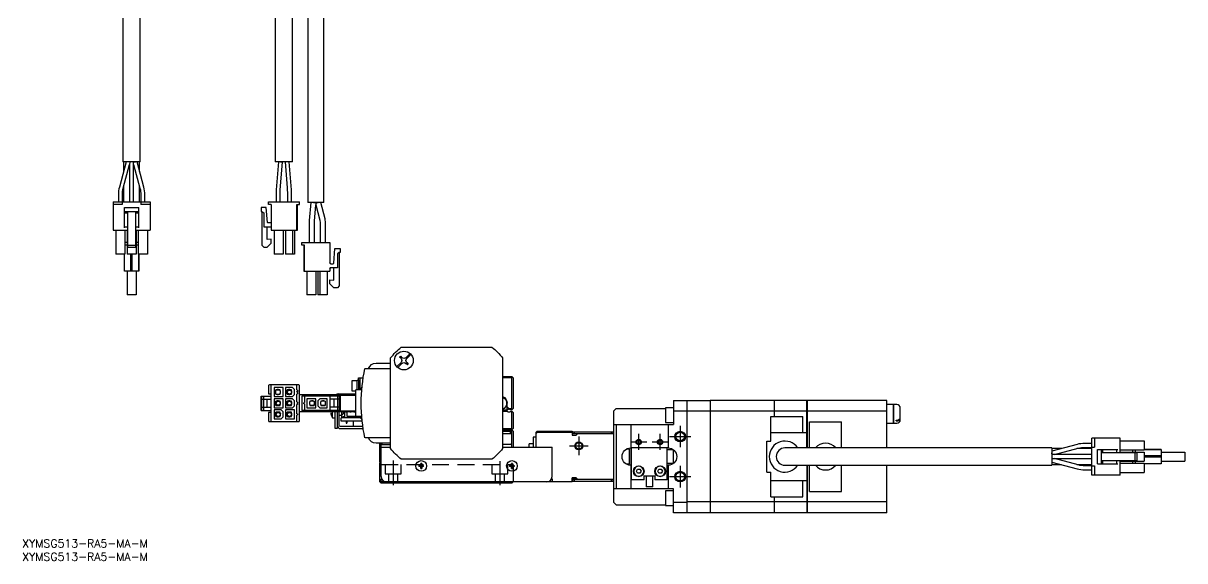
# Model space of a CAD drawing. Extents: x 0 to 917, y -8 to 481.
# Drawn here: x 0.4 to 435.6, y -8 to 193.3 of the extents above; entities that cross this region are included whole.
import ezdxf

# ---------------------------------------------------------------- set-up
doc = ezdxf.new("R2010")
doc.units = 0
doc.header["$LTSCALE"] = 0.5
doc.linetypes.add('CENTER', pattern=[50.8, 31.75, -6.35, 6.35, -6.35])
doc.linetypes.add('DASHED', pattern=[19.05, 12.7, -6.35])
for name, color, linetype in [('MSM_CENTER', 1, 'CENTER'), ('MSM_CONTINUOUS', 7, 'CONTINUOUS'), ('MSM_DASHED', 4, 'DASHED'), ('MSM_NARROW', 5, 'CONTINUOUS'), ('MSM_PART_NUMBER', 7, 'CONTINUOUS')]:
    doc.layers.add(name, color=color, linetype=linetype)
doc.styles.get("Standard").update_dxf_attribs({"font": 'txt.shx', "height": 1, "bigfont": 'bigfont.shx'})

msp = doc.modelspace()

# ---------------------------------------------------------------- linework, layer by layer
at = {"layer": 'MSM_CENTER'}
for p, q in [((231.02, 33.5), (231.02, 39.5)), ((239.02, 33.5), (239.02, 39.5)), ((246.52, 42.5), (246.52, 34.5)), ((205.02, 35), (212.02, 35)), ((208.52, 38.5), (208.52, 31.5)), ((228.02, 36.5), (234.02, 36.5)), ((236.02, 36.5), (242.02, 36.5)), ((242.52, 38.5), (250.52, 38.5)), ((139.02, 29.5), (139.02, 20.3)), ((179.02, 29.3), (179.02, 20.3)), ((246.52, 27.5), (246.52, 19.5)), ((242.52, 23.5), (250.52, 23.5))]:
    msp.add_line(p, q, dxfattribs=at)
at = {"layer": 'MSM_CONTINUOUS'}
for p, q in [((37.75, 241.46), (37.75, 141.46)), ((44.25, 141.46), (44.25, 241.46)), ((94.77, 228.46), (94.77, 141.46)), ((101.27, 141.46), (101.27, 228.46)), ((107.02, 221.21), (107.02, 126.21)), ((113.02, 126.21), (113.02, 221.21)), ((38.97, 141.46), (36.43, 131.97)), ((44.25, 141.46), (37.75, 141.46)), ((37.88, 131.59), (40.25, 140.43)), ((38, 141.46), (38, 137.83)), ((40.25, 141.46), (40.25, 141.37)), ((40.36, 141.33), (40.25, 140.43)), ((40.25, 140.43), (40.25, 126.46)), ((41.75, 126.46), (41.75, 141.46)), ((41.75, 140.43), (44.12, 131.59)), ((45.57, 131.98), (43.03, 141.46)), ((44, 137.83), (44, 141.46)), ((101.27, 141.46), (94.77, 141.46)), ((96.02, 141.46), (95.22, 130.89)), ((96.72, 130.78), (97.52, 141.41)), ((96.77, 141.46), (97.52, 141.41)), ((98.52, 141.4), (99.29, 131.73)), ((100.86, 130.92), (100.02, 141.46)), ((38, 132.04), (38, 126.46)), ((44, 126.46), (44, 132.04)), ((99.29, 131.73), (99.39, 129.09)), ((34.1, 126.46), (47.9, 126.46)), ((34.1, 126.46), (34.1, 115.76)), ((36.05, 129.1), (36.05, 126.46)), ((37.5, 126.46), (37.5, 125.46)), ((37.55, 126.46), (37.55, 129.1)), ((44.45, 129.09), (44.45, 126.46)), ((44.5, 126.46), (44.5, 125.46)), ((45.95, 126.46), (45.95, 129.09)), ((47.9, 126.46), (47.9, 115.76)), ((92.32, 125.46), (92.32, 126.46)), ((92.32, 126.46), (103.92, 126.46)), ((95.19, 130.09), (95.19, 126.46)), ((96.69, 126.46), (96.69, 130.09)), ((99.39, 129.09), (99.39, 126.46)), ((100.89, 126.46), (100.89, 130.07)), ((103.92, 125.46), (103.92, 126.46)), ((37.5, 125.46), (34.1, 125.46)), ((38.3, 124.26), (43.7, 124.26)), ((38.3, 116.71), (38.3, 124.26)), ((38.3, 122.76), (43.7, 122.76)), ((38.3, 122.26), (39.5, 122.26)), ((39.5, 122.76), (39.5, 109.46)), ((42.5, 122.76), (42.5, 109.46)), ((42.5, 122.26), (43.7, 122.26)), ((43.7, 116.71), (43.7, 124.26)), ((47.9, 125.46), (44.5, 125.46)), ((89.52, 124.26), (89.52, 122.76)), ((91.43, 124.26), (89.52, 124.26)), ((89.52, 122.76), (89.82, 122.76)), ((89.82, 122.76), (90.52, 122.26)), ((89.82, 122.76), (89.82, 110.16)), ((90.52, 122.26), (90.52, 117.01)), ((91.92, 118.7), (91.43, 124.26)), ((93.32, 125.46), (92.32, 125.46)), ((93.32, 125.46), (93.32, 115.76)), ((102.92, 115.76), (102.92, 125.46)), ((102.92, 125.46), (103.92, 125.46)), ((103.17, 115.76), (103.17, 125.46)), ((113.02, 126.21), (107.02, 126.21)), ((108.16, 126.21), (107.51, 119.41)), ((109.17, 126.21), (110.16, 126.12)), ((109.5, 119.21), (110.08, 125.27)), ((110.02, 125.99), (110.87, 126.21)), ((110.02, 125.99), (110.08, 125.27)), ((110.08, 125.27), (111.56, 119.58)), ((110.15, 126.03), (110.16, 126.12)), ((113.5, 120.09), (111.9, 126.21)), ((93.02, 118.51), (92.12, 118.51)), ((107.51, 119.41), (107.49, 119.12)), ((107.49, 119.12), (107.49, 111.21)), ((109.49, 119.12), (109.5, 119.21)), ((109.49, 111.21), (109.49, 119.12)), ((111.56, 119.58), (111.69, 118.57)), ((111.69, 118.57), (111.69, 111.21)), ((113.69, 118.57), (113.5, 120.09)), ((113.69, 111.21), (113.69, 118.57)), ((34.1, 115.76), (39.5, 115.76)), ((35.1, 115.76), (35.1, 106.86)), ((38.3, 117.01), (39.5, 117.01)), ((38.5, 115.76), (38.5, 106.86)), ((39.3, 115.76), (39.3, 106.86)), ((42.5, 117.01), (43.7, 117.01)), ((42.5, 115.76), (47.9, 115.76)), ((42.7, 115.76), (42.7, 106.86)), ((43.5, 115.76), (43.5, 106.86)), ((46.9, 115.76), (46.9, 106.86)), ((90.52, 117.01), (93.02, 117.01)), ((91.82, 112.33), (91.82, 117.01)), ((93.32, 115.76), (103.17, 115.76)), ((94.42, 115.76), (94.42, 106.86)), ((97.82, 115.76), (97.82, 106.86)), ((98.62, 115.76), (98.62, 106.86)), ((101.27, 115.76), (101.27, 106.86)), ((102.02, 115.76), (102.02, 106.86)), ((39.3, 111.21), (38.5, 111.21)), ((39.3, 110.21), (38.5, 110.21)), ((39.5, 110.16), (42.5, 110.16)), ((39.5, 109.46), (42.5, 109.46)), ((43.5, 111.21), (42.7, 111.21)), ((43.5, 110.21), (42.7, 110.21)), ((89.82, 110.16), (90.52, 109.46)), ((90.52, 109.46), (91.82, 109.46)), ((93.32, 112.46), (91.82, 112.33)), ((91.82, 109.46), (93.32, 110.96)), ((93.32, 110.96), (93.32, 112.46)), ((104.72, 110.21), (104.72, 111.21)), ((104.72, 111.21), (115.32, 111.21)), ((105.72, 110.21), (104.72, 110.21)), ((105.47, 110.21), (105.47, 100.51)), ((105.72, 100.51), (105.72, 110.21)), ((115.32, 111.21), (115.32, 103.56)), ((115.32, 111.21), (115.32, 103.56)), ((116.72, 103.45), (117.2, 109.01)), ((117.2, 109.01), (119.12, 109.01)), ((119.12, 109.01), (119.12, 107.51)), ((119.12, 109.01), (119.12, 107.51)), ((38.5, 106.86), (35.1, 106.86)), ((38.3, 100.51), (38.3, 106.86)), ((42.7, 106.86), (39.3, 106.86)), ((40.75, 100.51), (40.75, 106.86)), ((41.25, 100.51), (41.25, 106.86)), ((46.9, 106.86), (43.5, 106.86)), ((43.7, 106.86), (43.7, 103.56)), ((43.7, 103.45), (43.7, 106.86)), ((43.7, 106.86), (43.7, 101.76)), ((43.7, 100.51), (43.7, 106.86)), ((97.82, 106.86), (94.42, 106.86)), ((102.02, 106.86), (98.62, 106.86)), ((118.82, 107.51), (118.12, 107.01)), ((118.82, 107.51), (118.12, 107.01)), ((118.12, 107.01), (118.12, 101.76)), ((118.12, 107.01), (118.12, 101.76)), ((119.12, 107.51), (118.82, 107.51)), ((118.82, 107.51), (118.82, 94.91)), ((118.82, 107.51), (118.82, 94.91)), ((43.7, 100.51), (38.3, 100.51)), ((39.3, 100.51), (39.3, 91.61)), ((42.7, 100.51), (42.7, 91.61)), ((42.7, 100.51), (42.7, 91.61)), ((42.7, 100.51), (42.7, 91.61)), ((43.7, 103.56), (43.7, 103.26)), ((43.7, 103.26), (43.7, 103.45)), ((43.7, 101.76), (43.7, 101.46)), ((43.7, 101.46), (43.7, 100.51)), ((105.47, 100.51), (115.32, 100.51)), ((106.62, 100.51), (106.62, 91.61)), ((110.02, 100.51), (110.02, 91.61)), ((110.02, 100.51), (110.02, 91.61)), ((110.82, 100.51), (110.82, 91.61)), ((111.57, 100.51), (111.57, 91.61)), ((114.22, 100.51), (114.22, 91.61)), ((114.22, 100.51), (114.22, 91.61)), ((115.32, 103.56), (115.32, 103.56)), ((115.32, 101.46), (115.32, 101.47)), ((115.32, 101.46), (115.32, 100.51)), ((115.32, 101.46), (115.32, 100.51)), ((115.62, 103.26), (116.52, 103.26)), ((118.12, 101.76), (115.62, 101.76)), ((116.82, 97.08), (116.82, 101.76)), ((115.32, 95.71), (115.32, 97.21)), ((115.32, 97.21), (116.82, 97.08)), ((115.32, 97.21), (116.82, 97.08)), ((42.7, 91.61), (39.3, 91.61)), ((110.02, 91.61), (106.62, 91.61)), ((114.22, 91.61), (110.82, 91.61)), ((116.82, 94.21), (115.32, 95.71)), ((118.12, 94.21), (116.82, 94.21)), ((118.82, 94.91), (118.12, 94.21)), ((118.82, 94.91), (118.12, 94.21)), ((142.02, 72), (141.89, 71.87)), ((142.05, 72), (175.99, 72)), ((143.72, 68.06), (145.31, 69.65)), ((176.15, 71.87), (176.02, 72)), ((132.6, 66), (138.02, 66)), ((138.15, 68.13), (138.02, 68)), ((138.02, 34.03), (138.02, 67.97)), ((140.37, 64.71), (141.96, 66.29)), ((142.31, 65.94), (140.73, 64.35)), ((141.36, 68.31), (141.71, 68.66)), ((141.96, 67.71), (141.36, 68.31)), ((141.71, 68.66), (142.31, 68.06)), ((144.33, 65.34), (143.72, 65.94)), ((145.66, 69.29), (144.08, 67.71)), ((144.08, 66.29), (144.68, 65.69)), ((144.68, 65.69), (144.33, 65.34)), ((180.02, 68), (179.89, 68.13)), ((180.02, 67.97), (180.02, 34.03)), ((128.45, 64), (138.02, 64)), ((180.02, 61), (183.52, 61)), ((183.52, 61), (184.02, 60.5)), ((92.32, 57.6), (92.32, 54.5)), ((103.62, 57.9), (92.62, 57.9)), ((93.32, 44.1), (93.32, 57.9)), ((94.42, 56.9), (94.42, 53.5)), ((97.82, 56.9), (94.42, 56.9)), ((97.82, 53.5), (97.82, 56.9)), ((98.62, 56.9), (98.62, 53.5)), ((101.27, 56.9), (98.62, 56.9)), ((102.02, 56.15), (101.27, 56.9)), ((102.92, 56), (102.92, 57.9)), ((103.92, 44.4), (103.92, 57.6)), ((123.52, 59.4), (123.52, 55.6)), ((125.52, 59.4), (123.52, 59.4)), ((125.52, 56), (125.52, 59.5)), ((126.52, 59.5), (125.52, 59.5)), ((126.02, 59.5), (126.02, 60.5)), ((126.02, 60.5), (127.78, 60.5)), ((126.02, 59.5), (126.02, 56)), ((126.52, 60.5), (126.52, 56)), ((127.02, 56), (127.02, 56.82)), ((127.3, 56.82), (127.02, 56.82)), ((183.52, 60.5), (180.02, 60.5)), ((183.77, 60.75), (183.52, 60.5)), ((183.52, 49), (183.52, 60.5)), ((184.02, 60.5), (184.02, 49)), ((89.52, 48.3), (89.52, 53.7)), ((89.52, 53.7), (93.32, 53.7)), ((89.82, 48.3), (89.82, 53.7)), ((89.82, 52.5), (93.32, 52.5)), ((90.52, 48.3), (90.52, 53.7)), ((91.82, 49.5), (91.82, 52.5)), ((92.32, 54.5), (93.32, 54.5)), ((94.42, 53.5), (97.82, 53.5)), ((97.82, 52.7), (94.42, 52.7)), ((94.42, 52.7), (94.42, 49.3)), ((95.57, 56), (95.07, 56)), ((95.07, 54.4), (95.07, 56)), ((96.44, 55.95), (95.07, 55.95)), ((95.07, 54.45), (96.44, 54.45)), ((95.07, 54.4), (95.57, 54.4)), ((96.07, 56.1), (95.57, 56.1)), ((95.57, 55.95), (95.57, 56.1)), ((95.57, 54.45), (95.57, 54.3)), ((95.57, 54.3), (96.07, 54.3)), ((96.07, 55.95), (96.07, 56.1)), ((96.72, 56), (96.07, 56)), ((96.07, 54.3), (96.07, 54.45)), ((96.07, 54.4), (96.72, 54.4)), ((96.82, 55.57), (96.44, 55.95)), ((96.44, 54.45), (96.82, 54.82)), ((96.72, 55.67), (96.72, 56)), ((96.72, 54.4), (96.72, 54.72)), ((96.82, 54.82), (96.82, 55.57)), ((97.82, 49.3), (97.82, 52.7)), ((98.62, 53.5), (101.27, 53.5)), ((98.62, 52.7), (98.62, 49.3)), ((101.27, 52.7), (98.62, 52.7)), ((99.27, 54.4), (99.27, 56)), ((99.77, 56), (99.27, 56)), ((100.64, 55.95), (99.27, 55.95)), ((99.42, 55.41), (99.27, 54.89)), ((99.27, 54.45), (100.64, 54.45)), ((99.27, 54.4), (99.77, 54.4)), ((100.27, 56.1), (99.77, 56.1)), ((99.77, 55.95), (99.77, 56.1)), ((99.77, 54.45), (99.77, 54.3)), ((99.77, 54.3), (100.27, 54.3)), ((100.27, 55.95), (100.27, 56.1)), ((100.92, 56), (100.27, 56)), ((100.27, 54.3), (100.27, 54.45)), ((100.27, 54.4), (100.92, 54.4)), ((100.92, 55.67), (100.64, 55.95)), ((100.64, 54.45), (100.92, 54.72)), ((100.73, 54.54), (100.86, 54.99)), ((100.92, 55.67), (100.92, 56)), ((101.02, 55.57), (100.92, 55.67)), ((100.92, 54.72), (101.02, 54.82)), ((100.92, 54.4), (100.92, 54.72)), ((101.02, 54.82), (101.02, 55.57)), ((101.27, 53.5), (102.02, 54.25)), ((102.02, 51.95), (101.27, 52.7)), ((102.02, 54.25), (102.02, 56.15)), ((102.92, 55.45), (102.92, 55.5)), ((102.92, 54.9), (102.92, 54.95)), ((102.92, 51.53), (102.92, 54.4)), ((103.92, 54.25), (125.02, 54.25)), ((104.72, 53.7), (104.72, 48.3)), ((119.12, 53.7), (104.72, 53.7)), ((105.72, 53.7), (105.72, 51.25)), ((110.02, 52.7), (106.62, 52.7)), ((106.62, 52.7), (106.62, 49.3)), ((110.02, 54), (125.02, 54)), ((110.02, 49.3), (110.02, 52.7)), ((111.57, 52.7), (110.82, 51.95)), ((114.22, 52.7), (111.57, 52.7)), ((114.22, 49.3), (114.22, 52.7)), ((115.32, 53.7), (115.32, 48.3)), ((118.82, 52.5), (115.32, 52.5)), ((116.82, 52.5), (116.82, 49.5)), ((118.12, 53.7), (118.12, 48.3)), ((118.42, 54.5), (124.72, 54.5)), ((118.82, 53.7), (118.82, 48.3)), ((119.12, 53.7), (119.12, 48.3)), ((123.52, 55.6), (125.02, 55.6)), ((124.72, 54.5), (124.72, 54.25)), ((125.02, 46), (125.02, 56)), ((127.23, 56), (125.02, 56)), ((89.52, 48.3), (93.32, 48.3)), ((89.82, 49.5), (93.32, 49.5)), ((94.42, 49.3), (97.82, 49.3)), ((94.42, 48.5), (94.42, 45.1)), ((97.07, 48.5), (94.42, 48.5)), ((95.57, 51.8), (95.07, 51.8)), ((95.07, 50.2), (95.07, 51.8)), ((96.44, 51.75), (95.07, 51.75)), ((95.07, 50.25), (96.44, 50.25)), ((95.07, 50.2), (95.57, 50.2)), ((96.07, 51.9), (95.57, 51.9)), ((95.57, 51.75), (95.57, 51.9)), ((95.57, 50.25), (95.57, 50.1)), ((95.57, 50.1), (96.07, 50.1)), ((96.07, 51.75), (96.07, 51.9)), ((96.72, 51.8), (96.07, 51.8)), ((96.07, 50.1), (96.07, 50.25)), ((96.07, 50.2), (96.72, 50.2)), ((96.82, 51.37), (96.44, 51.75)), ((96.44, 50.25), (96.82, 50.62)), ((96.72, 51.47), (96.72, 51.8)), ((96.72, 50.2), (96.72, 50.52)), ((96.82, 50.62), (96.82, 51.37)), ((97.82, 47.75), (97.07, 48.5)), ((98.62, 49.3), (101.27, 49.3)), ((102.02, 48.5), (98.62, 48.5)), ((98.62, 48.5), (98.62, 45.1)), ((99.77, 51.8), (99.27, 51.8)), ((99.27, 50.2), (99.27, 51.8)), ((100.64, 51.75), (99.27, 51.75)), ((99.27, 51.75), (99.35, 51.75)), ((99.27, 50.25), (100.64, 50.25)), ((99.27, 50.25), (99.35, 50.25)), ((99.27, 50.2), (99.77, 50.2)), ((100.27, 51.9), (99.77, 51.9)), ((99.77, 51.75), (99.77, 51.9)), ((99.77, 50.25), (99.77, 50.1)), ((99.77, 50.1), (100.27, 50.1)), ((100.27, 51.75), (100.27, 51.9)), ((100.92, 51.8), (100.27, 51.8)), ((100.27, 50.1), (100.27, 50.25)), ((100.27, 50.2), (100.92, 50.2)), ((100.92, 51.47), (100.64, 51.75)), ((100.64, 50.25), (100.92, 50.52)), ((100.92, 51.47), (100.92, 51.8)), ((101.02, 51.37), (100.92, 51.47)), ((100.92, 50.52), (101.02, 50.62)), ((100.92, 50.2), (100.92, 50.52)), ((101.02, 50.62), (101.02, 51.37)), ((101.27, 49.3), (102.02, 50.05)), ((102.02, 50.05), (102.02, 51.95)), ((102.02, 45.1), (102.02, 48.5)), ((102.92, 50.97), (102.92, 51.03)), ((102.92, 47.05), (102.92, 50.47)), ((119.12, 48.3), (104.72, 48.3)), ((105.72, 50.75), (105.72, 48.3)), ((106.62, 49.3), (110.02, 49.3)), ((107.99, 51.75), (107.62, 51.37)), ((107.62, 51.37), (107.62, 50.62)), ((107.62, 50.62), (107.99, 50.25)), ((107.72, 51.8), (107.72, 51.47)), ((108.37, 51.8), (107.72, 51.8)), ((107.72, 50.52), (107.72, 50.2)), ((107.72, 50.2), (108.37, 50.2)), ((109.37, 51.75), (107.99, 51.75)), ((107.99, 50.25), (109.37, 50.25)), ((108.87, 51.9), (108.37, 51.9)), ((108.37, 51.9), (108.37, 51.75)), ((108.37, 50.25), (108.37, 50.1)), ((108.37, 50.1), (108.87, 50.1)), ((108.87, 51.9), (108.87, 51.75)), ((109.37, 51.8), (108.87, 51.8)), ((108.87, 50.1), (108.87, 50.25)), ((108.87, 50.2), (109.37, 50.2)), ((109.37, 51.8), (109.37, 50.2)), ((125.02, 48), (110.02, 48)), ((110.82, 51.95), (110.82, 50.05)), ((110.82, 50.05), (111.57, 49.3)), ((111.57, 49.3), (114.22, 49.3)), ((112.19, 51.75), (111.82, 51.37)), ((111.82, 51.37), (111.82, 50.62)), ((111.82, 50.62), (112.19, 50.25)), ((112.57, 51.8), (111.92, 51.8)), ((111.92, 51.8), (111.92, 51.47)), ((111.92, 50.52), (111.92, 50.2)), ((111.92, 50.2), (112.57, 50.2)), ((113.57, 51.75), (112.19, 51.75)), ((112.19, 50.25), (113.57, 50.25)), ((113.07, 51.9), (112.57, 51.9)), ((112.57, 51.9), (112.57, 51.75)), ((112.57, 50.25), (112.57, 50.1)), ((112.57, 50.1), (113.07, 50.1)), ((113.07, 51.9), (113.07, 51.75)), ((113.57, 51.8), (113.07, 51.8)), ((113.07, 50.1), (113.07, 50.25)), ((113.07, 50.2), (113.57, 50.2)), ((113.57, 51.8), (113.57, 50.2)), ((118.82, 49.5), (115.32, 49.5)), ((180.02, 48.5), (181.76, 48.5)), ((180.02, 48), (181.76, 48)), ((181.72, 48.5), (181.72, 51)), ((182.32, 49), (181.72, 49.6)), ((181.72, 48.58), (182.32, 49)), ((182.32, 49), (183.52, 49)), ((183.52, 48.5), (183.08, 48.5)), ((183.08, 48), (183.52, 48)), ((183.52, 49), (183.77, 48.75)), ((184.02, 49), (183.52, 48.5)), ((183.52, 41.5), (183.52, 48)), ((183.52, 48), (184.02, 47.5)), ((222.52, 49), (221.52, 48)), ((221.52, 48), (221.52, 14)), ((222.52, 49), (241.02, 49)), ((241.02, 49.25), (241.02, 43.75)), ((244.02, 49.25), (241.02, 49.25)), ((244.02, 52), (244.02, 43)), ((244.02, 52), (257.72, 52)), ((249.02, 48), (244.02, 48)), ((249.02, 52), (249.02, 10)), ((257.72, 47.97), (249.02, 47.97)), ((257.72, 52), (257.72, 10)), ((257.77, 51.95), (257.72, 51.95)), ((281.72, 52), (257.77, 52)), ((257.77, 52), (257.77, 10)), ((281.72, 47.97), (257.77, 47.97)), ((281.72, 52), (281.72, 46)), ((281.77, 51.95), (281.72, 51.95)), ((294.02, 52), (281.77, 52)), ((281.77, 52), (281.77, 46)), ((294.02, 47.97), (281.77, 47.97)), ((294.02, 34.25), (294.02, 52)), ((294.07, 51.95), (294.02, 51.95)), ((324.02, 52), (294.07, 52)), ((294.07, 52), (294.07, 34.25)), ((324.02, 47.97), (294.07, 47.97)), ((324.02, 34.25), (324.02, 52)), ((326.52, 50.5), (324.02, 50.5)), ((326.52, 43.5), (326.52, 50.5)), ((326.57, 50.45), (326.52, 50.45)), ((326.57, 43.5), (326.57, 50.5)), ((327.72, 50.5), (326.57, 50.5)), ((329.02, 44.8), (329.02, 49.2)), ((92.32, 47.5), (92.32, 44.4)), ((93.32, 47.5), (92.32, 47.5)), ((92.62, 44.1), (103.62, 44.1)), ((94.42, 45.1), (97.07, 45.1)), ((95.57, 47.6), (95.07, 47.6)), ((95.07, 46), (95.07, 47.6)), ((96.44, 47.55), (95.07, 47.55)), ((95.07, 46.05), (96.44, 46.05)), ((95.07, 46), (95.57, 46)), ((95.22, 47), (95.37, 47.55)), ((96.07, 47.7), (95.57, 47.7)), ((95.57, 47.55), (95.57, 47.7)), ((95.57, 46.05), (95.57, 45.9)), ((95.57, 45.9), (96.07, 45.9)), ((96.07, 47.55), (96.07, 47.7)), ((96.72, 47.6), (96.07, 47.6)), ((96.07, 45.9), (96.07, 46.05)), ((96.07, 46), (96.72, 46)), ((96.82, 47.18), (96.44, 47.55)), ((96.44, 46.05), (96.82, 46.43)), ((96.82, 47.14), (96.66, 46.6)), ((96.72, 47.28), (96.72, 47.6)), ((96.72, 46), (96.72, 46.33)), ((96.82, 46.43), (96.82, 47.18)), ((97.07, 45.1), (97.82, 45.85)), ((97.82, 45.85), (97.82, 47.75)), ((98.62, 45.1), (102.02, 45.1)), ((99.77, 47.6), (99.27, 47.6)), ((99.27, 46), (99.27, 47.6)), ((100.64, 47.55), (99.27, 47.55)), ((99.42, 46.59), (99.27, 47.11)), ((99.27, 46.05), (100.64, 46.05)), ((99.27, 46), (99.77, 46)), ((100.27, 47.7), (99.77, 47.7)), ((99.77, 47.55), (99.77, 47.7)), ((99.77, 46.05), (99.77, 45.9)), ((99.77, 45.9), (100.27, 45.9)), ((100.27, 47.55), (100.27, 47.7)), ((100.92, 47.6), (100.27, 47.6)), ((100.27, 45.9), (100.27, 46.05)), ((100.27, 46), (100.92, 46)), ((100.92, 47.28), (100.64, 47.55)), ((100.64, 46.05), (100.92, 46.33)), ((100.73, 47.46), (100.86, 47.01)), ((100.92, 47.28), (100.92, 47.6)), ((101.02, 47.18), (100.92, 47.28)), ((100.92, 46.33), (101.02, 46.43)), ((100.92, 46), (100.92, 46.33)), ((101.02, 46.43), (101.02, 47.18)), ((102.92, 44.1), (102.92, 46.55)), ((125.02, 47.75), (103.92, 47.75)), ((115.63, 47.68), (115.75, 47.68)), ((115.75, 47.32), (115.63, 47.32)), ((115.75, 46.61), (115.74, 46.61)), ((116.32, 45.5), (116.32, 47.75)), ((116.32, 45.5), (117.22, 45.5)), ((117.22, 41.5), (117.22, 47.75)), ((118.02, 47.75), (118.02, 41.5)), ((118.82, 42.7), (118.82, 47.75)), ((118.82, 46.5), (119.72, 46.5)), ((119.52, 44.3), (119.52, 45.5)), ((127.02, 45.5), (119.52, 45.5)), ((127.4, 44.3), (119.52, 44.3)), ((119.72, 46.5), (119.72, 47.75)), ((119.72, 46.5), (119.92, 46.7)), ((119.77, 45.5), (119.77, 46.55)), ((119.92, 46.7), (120.22, 47)), ((120.22, 47.75), (120.22, 47)), ((120.31, 45.5), (120.31, 46.05)), ((120.31, 46.05), (120.77, 46.05)), ((120.77, 47.75), (120.77, 45.5)), ((121.27, 47.65), (121.27, 47.75)), ((121.77, 47.65), (121.27, 47.65)), ((121.39, 44.3), (121.39, 43.5)), ((121.64, 44.3), (121.64, 43.5)), ((121.77, 46), (121.77, 47.65)), ((127.23, 46), (121.77, 46)), ((124.02, 44.3), (124.02, 42.3)), ((127.02, 45.18), (127.02, 46)), ((127.02, 45.18), (127.3, 45.18)), ((184.02, 47.5), (184.02, 41.5)), ((241.02, 43.75), (244.02, 43.75)), ((257.77, 47.71), (257.72, 47.71)), ((280.52, 36.78), (280.52, 46)), ((280.52, 46), (292.52, 46)), ((281.77, 47.71), (281.72, 47.71)), ((292.52, 40), (292.52, 46)), ((294.07, 47.71), (294.02, 47.71)), ((295.02, 34.25), (295.02, 44)), ((295.02, 44), (307.02, 44)), ((307.02, 34.25), (307.02, 44)), ((326.52, 43.55), (326.57, 43.55)), ((327.52, 44.71), (327.72, 44.71)), ((327.52, 44.35), (327.52, 44.71)), ((327.52, 44.35), (327.72, 44.35)), ((118.02, 41.5), (117.22, 41.5)), ((127.66, 42.3), (119.22, 42.3)), ((119.22, 41.5), (127.78, 41.5)), ((121.39, 43.5), (121.64, 43.5)), ((180.02, 41.5), (183.52, 41.5)), ((180.02, 41), (183.52, 41)), ((180.02, 40.5), (183.52, 40.5)), ((183.52, 39.5), (180.02, 39.5)), ((183.02, 39.5), (183.02, 40.5)), ((183.52, 41.5), (183.77, 41.25)), ((184.02, 41.5), (183.52, 41)), ((184.02, 40.5), (183.52, 41)), ((183.77, 40.75), (183.52, 40.5)), ((183.52, 34.5), (183.52, 40.5)), ((184.02, 40.5), (184.02, 34.5)), ((192.52, 40), (193.02, 40.5)), ((192.52, 40), (192.52, 34.5)), ((193.13, 40), (192.52, 39.69)), ((193.02, 40.5), (206.02, 40.5)), ((193.63, 40.5), (193.13, 40)), ((206.02, 40), (193.13, 40)), ((206.02, 40.5), (206.02, 39)), ((206.32, 39.5), (206.32, 40.3)), ((206.32, 40.3), (221.32, 40.3)), ((221.52, 39.5), (206.32, 39.5)), ((206.82, 40.3), (206.82, 39.5)), ((208.02, 39.5), (207.52, 39)), ((220.82, 39.5), (220.82, 40.3)), ((221.32, 40.3), (221.32, 39.5)), ((221.52, 43), (244.02, 43)), ((222.52, 43), (222.52, 19)), ((228.02, 43), (228.02, 34.25)), ((242.02, 43), (242.02, 34.25)), ((280.52, 40), (294.02, 40)), ((324.02, 43.5), (326.52, 43.5)), ((326.57, 43.5), (327.72, 43.5)), ((138.02, 38), (128.45, 38)), ((138.02, 36), (132.6, 36)), ((134.02, 29), (134.02, 36)), ((135.02, 35.5), (134.52, 36)), ((134.52, 23.5), (134.52, 36)), ((134.52, 35.5), (138.02, 35.5)), ((183.52, 35.5), (180.02, 35.5)), ((183.52, 36), (183.02, 35.5)), ((190.02, 34.5), (190.02, 35.75)), ((191.52, 35.75), (190.02, 35.75)), ((191.52, 38.25), (191.52, 34.5)), ((192.52, 38.25), (191.52, 38.25)), ((206.02, 39), (207.52, 39)), ((238.32, 36.8), (238.3, 36.82)), ((238.32, 36.8), (238.32, 36.15)), ((279.02, 25.22), (279.02, 36.78)), ((279.02, 36.78), (280.52, 36.78)), ((395.25, 35.57), (385.77, 33.03)), ((400.77, 35.95), (398.14, 35.95)), ((400.77, 24.1), (400.77, 37.9)), ((411.47, 37.9), (400.77, 37.9)), ((401.77, 37.9), (401.77, 34.5)), ((411.47, 32.5), (411.47, 37.9)), ((411.47, 36.9), (420.37, 36.9)), ((420.37, 36.9), (420.37, 33.5)), ((134.52, 34.5), (138.02, 34.5)), ((138.02, 34), (138.15, 33.87)), ((179.89, 33.87), (180.02, 34)), ((180.02, 34.5), (198.52, 34.5)), ((198.52, 23.5), (198.52, 34.5)), ((227.52, 33.75), (226.29, 33.75)), ((227.52, 28.25), (227.52, 33.75)), ((242.02, 34.25), (228.02, 34.25)), ((228.12, 27.75), (228.12, 34.25)), ((228.32, 22.25), (228.32, 34.25)), ((241.72, 22.25), (241.72, 34.25)), ((244.02, 33.5), (241.72, 33.5)), ((244.02, 28.44), (244.02, 33.56)), ((385.77, 34.25), (285.77, 34.25)), ((385.77, 34.25), (385.77, 27.75)), ((389.4, 34), (385.77, 34)), ((400.77, 31.75), (385.77, 31.75)), ((386.8, 31.75), (395.64, 34.12)), ((400.77, 34), (395.19, 34)), ((398.14, 34.45), (400.77, 34.45)), ((400.77, 34.5), (401.77, 34.5)), ((402.97, 28.3), (402.97, 33.7)), ((402.97, 33.7), (410.52, 33.7)), ((404.47, 28.3), (404.47, 33.7)), ((404.47, 32.5), (417.77, 32.5)), ((404.97, 32.5), (404.97, 33.7)), ((410.22, 32.5), (410.22, 33.7)), ((411.47, 33.5), (420.37, 33.5)), ((411.47, 32.7), (420.37, 32.7)), ((416.02, 33.5), (416.02, 32.7)), ((417.02, 33.5), (417.02, 32.7)), ((417.07, 29.5), (417.07, 32.5)), ((417.77, 29.5), (417.77, 32.5)), ((420.37, 33.7), (423.67, 33.7)), ((423.78, 33.7), (420.37, 33.7)), ((420.37, 33.7), (425.47, 33.7)), ((426.72, 33.7), (420.37, 33.7)), ((420.37, 32.7), (420.37, 29.3)), ((426.72, 31.25), (420.37, 31.25)), ((426.72, 30.75), (420.37, 30.75)), ((423.67, 33.7), (423.97, 33.7)), ((423.97, 33.7), (423.78, 33.7)), ((425.47, 33.7), (425.77, 33.7)), ((425.77, 33.7), (426.72, 33.7)), ((426.72, 33.7), (426.72, 28.3)), ((426.72, 32.7), (435.62, 32.7)), ((426.72, 32.7), (435.62, 32.7)), ((426.72, 32.7), (435.62, 32.7)), ((435.62, 32.7), (435.62, 29.3)), ((134.02, 29), (134.52, 28.5)), ((134.02, 28.7), (134.12, 28.8)), ((134.02, 21.5), (134.02, 28.7)), ((134.02, 28.2), (134.52, 28.2)), ((134.02, 28), (134.52, 27.5)), ((134.02, 28), (134.52, 28)), ((134.12, 28.7), (134.12, 28.9)), ((134.27, 28.75), (134.52, 29)), ((134.42, 28.4), (134.52, 28.4)), ((175.99, 30), (142.05, 30)), ((148.63, 27.68), (149.34, 27.68)), ((149.34, 27.32), (148.63, 27.32)), ((149.34, 27.68), (149.34, 28.39)), ((149.35, 27.67), (149.34, 27.68)), ((149.35, 27.33), (149.34, 27.32)), ((149.34, 26.61), (149.34, 27.32)), ((149.35, 27.67), (149.69, 27.67)), ((149.35, 27.33), (149.35, 27.67)), ((149.69, 27.33), (149.35, 27.33)), ((149.69, 27.67), (149.7, 27.68)), ((149.69, 27.67), (149.69, 27.33)), ((149.69, 27.33), (149.7, 27.32)), ((149.7, 28.39), (149.7, 27.68)), ((149.7, 27.68), (150.4, 27.68)), ((150.4, 27.32), (149.7, 27.32)), ((149.7, 27.32), (149.7, 26.61)), ((176.02, 30), (176.15, 30.13)), ((182.63, 27.68), (183.34, 27.68)), ((183.34, 27.32), (182.63, 27.32)), ((183.34, 27.68), (183.34, 28.39)), ((183.35, 27.67), (183.34, 27.68)), ((183.35, 27.33), (183.34, 27.32)), ((183.34, 26.61), (183.34, 27.32)), ((183.35, 27.67), (183.69, 27.67)), ((183.35, 27.33), (183.35, 27.67)), ((183.69, 27.33), (183.35, 27.33)), ((183.69, 27.67), (183.7, 27.68)), ((183.69, 27.67), (183.69, 27.33)), ((183.69, 27.33), (183.7, 27.32)), ((183.7, 28.39), (183.7, 27.68)), ((183.7, 27.68), (184.4, 27.68)), ((183.7, 27.32), (183.7, 26.61)), ((184.4, 27.32), (183.7, 27.32)), ((226.29, 28.25), (227.52, 28.25)), ((228.02, 27.75), (228.02, 19)), ((228.02, 27.75), (228.32, 27.75)), ((230.15, 25.5), (230.58, 26.25)), ((230.58, 26.25), (231.45, 26.25)), ((231.45, 26.25), (231.88, 25.5)), ((238.15, 25.5), (238.58, 26.25)), ((238.58, 26.25), (239.45, 26.25)), ((239.45, 26.25), (239.88, 25.5)), ((241.72, 28.5), (244.02, 28.5)), ((241.72, 27.75), (242.02, 27.75)), ((242.02, 27.75), (242.02, 19)), ((285.77, 27.75), (385.77, 27.75)), ((294.02, 27.75), (294.02, 10)), ((294.07, 27.75), (294.07, 10)), ((295.02, 18), (295.02, 27.75)), ((307.02, 18), (307.02, 27.75)), ((324.02, 10), (324.02, 27.75)), ((385.77, 30.25), (385.86, 30.25)), ((385.77, 28.97), (395.26, 26.43)), ((385.77, 28), (389.4, 28)), ((385.9, 30.36), (386.8, 30.25)), ((386.8, 30.25), (400.77, 30.25)), ((395.65, 27.88), (386.8, 30.25)), ((395.19, 28), (400.77, 28)), ((400.77, 27.55), (398.13, 27.55)), ((400.77, 27.5), (401.77, 27.5)), ((401.77, 27.5), (401.77, 24.1)), ((402.97, 28.3), (410.52, 28.3)), ((404.47, 29.5), (417.77, 29.5)), ((404.97, 28.3), (404.97, 29.5)), ((410.22, 28.3), (410.22, 29.5)), ((411.47, 24.1), (411.47, 29.5)), ((411.47, 29.3), (420.37, 29.3)), ((411.47, 28.5), (420.37, 28.5)), ((416.02, 29.3), (416.02, 28.5)), ((417.02, 29.3), (417.02, 28.5)), ((420.37, 28.5), (420.37, 25.1)), ((426.72, 28.3), (420.37, 28.3)), ((426.72, 29.3), (435.62, 29.3)), ((134.52, 21.5), (134.52, 22.7)), ((198.52, 22.7), (198.52, 21.5)), ((207.52, 23), (206.02, 23)), ((206.02, 21.5), (206.02, 23)), ((206.02, 22.75), (207.77, 22.75)), ((206.32, 21.7), (206.32, 22.5)), ((206.32, 22.5), (221.52, 22.5)), ((206.82, 22.5), (206.82, 21.7)), ((207.52, 23), (208.02, 22.5)), ((220.82, 21.7), (220.82, 22.5)), ((221.32, 22.5), (221.32, 21.7)), ((233.02, 22.25), (228.32, 22.25)), ((230.58, 24.75), (230.15, 25.5)), ((231.45, 24.75), (230.58, 24.75)), ((231.88, 25.5), (231.45, 24.75)), ((233.02, 23.75), (237.02, 23.75)), ((233.02, 22.25), (233.02, 23.75)), ((233.77, 23.75), (233.77, 19.75)), ((236.27, 19.75), (236.27, 23.75)), ((237.02, 23.75), (237.02, 22.25)), ((241.72, 22.25), (237.02, 22.25)), ((238.58, 24.75), (238.15, 25.5)), ((239.45, 24.75), (238.58, 24.75)), ((239.88, 25.5), (239.45, 24.75)), ((279.02, 25.22), (280.52, 25.22)), ((280.52, 16), (280.52, 25.22)), ((280.52, 22), (294.02, 22)), ((292.52, 16), (292.52, 22)), ((398.13, 26.05), (400.77, 26.05)), ((411.47, 24.1), (400.77, 24.1)), ((411.47, 25.1), (420.37, 25.1)), ((134.02, 21.5), (134.52, 21)), ((134.52, 21.5), (134.27, 21.25)), ((206.02, 21.5), (134.52, 21.5)), ((183.52, 21), (134.52, 21)), ((183.77, 21.25), (183.52, 21.5)), ((183.52, 21), (184.02, 21.5)), ((221.32, 21.7), (206.32, 21.7)), ((244.02, 19), (221.52, 19)), ((236.27, 19.75), (233.77, 19.75)), ((241.02, 18.25), (241.02, 12.75)), ((244.02, 18.25), (241.02, 18.25)), ((244.02, 10), (244.02, 19)), ((295.02, 18), (307.02, 18)), ((221.52, 14), (222.52, 13)), ((244.02, 14), (249.02, 14)), ((257.72, 14.03), (249.02, 14.03)), ((257.77, 14.29), (257.72, 14.29)), ((281.72, 14.03), (257.77, 14.03)), ((280.52, 16), (292.52, 16)), ((281.72, 16), (281.72, 10)), ((281.77, 14.29), (281.72, 14.29)), ((281.77, 16), (281.77, 10)), ((294.02, 14.03), (281.77, 14.03)), ((294.07, 14.29), (294.02, 14.29)), ((324.02, 14.03), (294.07, 14.03)), ((222.52, 13), (241.02, 13)), ((241.02, 12.75), (244.02, 12.75)), ((257.72, 10), (244.02, 10)), ((257.77, 10.05), (257.72, 10.05)), ((281.72, 10), (257.77, 10)), ((281.77, 10.05), (281.72, 10.05)), ((294.02, 10), (281.77, 10)), ((294.07, 10.05), (294.02, 10.05)), ((324.02, 10), (294.07, 10))]:
    msp.add_line(p, q, dxfattribs=at)
for centre, radius in [((143.02, 67), 3.5), ((100.14, 55.2), 0.75), ((95.94, 51), 0.75), ((100.14, 51), 0.75), ((95.94, 46.8), 0.75), ((100.14, 46.8), 0.75), ((246.52, 38.5), 1.62), ((208.52, 35), 1.23), ((231.02, 36.5), 0.783), ((239.02, 36.5), 0.783), ((149.52, 27.5), 2), ((183.52, 27.5), 2), ((231.02, 25.5), 2), ((239.02, 25.5), 2), ((246.52, 23.5), 1.62)]:
    msp.add_circle(centre, radius, dxfattribs=at)
at = {"layer": 'MSM_CONTINUOUS', "extrusion": (0, 0, -1)}
for centre in [(-231.02, 25.5), (-239.02, 25.5)]:
    msp.add_circle(centre, 1.9, dxfattribs=at)
at = {"layer": 'MSM_CONTINUOUS'}
for centre, radius, start, end in [((38.58, 136.52), 5.13, 69.6207, 74.4631), ((43.4, 136.63), 5.02, 105.713, 109.1429), ((40.07, 149.64), 8.52, 281.3892, 286.3315), ((97.44, 141.41), 0.0731, 359.6736, 49.4608), ((98.6, 141.4), 0.0788, 129.4553, 178.6644), ((47.16, 129.1), 11.11, 165, 180.006), ((34.8, 129.09), 11.15, 359.9911, 15.0006), ((105.94, 130.09), 10.75, 175.7108, 180), ((90.14, 130.07), 10.75, 0, 4.548), ((115.62, 103.56), 0.3, 180, 270), ((115.62, 101.46), 0.3, 90, 180), ((115.62, 101.46), 0.3, 90, 180), ((116.52, 103.46), 0.2, 270, 355), ((92.62, 57.6), 0.3, 90, 180), ((103.62, 57.6), 0.3, 0, 90), ((110.02, 51), 3, 64.1588, 115.8426), ((118.42, 53.3), 1.2, 90, 127.6585), ((110.02, 51), 3, 244.1588, 295.8426), ((182.42, 47.75), 1, 48.5904, 131.4096), ((182.42, 48.75), 1, 228.5904, 311.4096), ((327.72, 49.2), 1.3, 0, 90), ((92.62, 44.4), 0.3, 180, 270), ((103.62, 44.4), 0.3, 270, 0), ((118.82, 47.5), 3.19, 175.5121, 176.7703), ((118.82, 47.5), 3.19, 183.2297, 196.1067), ((118.82, 47.5), 3.2, 196.1225, 218.6822), ((327.74, 46.32), 1.61, 269.2584, 304.7863), ((327.72, 44.8), 1.3, 270, 360), ((327.73, 46.02), 1.66, 269.4455, 299.7231), ((328.13, 45.35), 0.891, 298.7486, 355.0367), ((328.21, 45.67), 0.809, 303.6126, 357.2927), ((119.22, 42.7), 1.2, 180, 270), ((285.77, 31), 5.82, 33.9465, 326.0534), ((301.02, 31), 5, 40.5416, 139.4584), ((398.14, 24.8), 11.15, 89.9911, 105.0006), ((285.77, 31), 3.25, 90, 270), ((377.41, 30.01), 8.7, 11.5166, 16.3555), ((392.65, 34.04), 7.17, 196.2274, 198.6285), ((134.42, 28.7), 0.3, 180, 270), ((156.6, 27.5), 7.97, 178.7161, 181.2839), ((149.52, 21.2), 7.19, 88.57, 91.4176), ((149.52, 33.91), 7.3, 268.5924, 271.4199), ((142.85, 27.5), 7.56, 358.6462, 1.3538), ((191.36, 27.5), 8.73, 178.8186, 181.1814), ((183.52, 21.16), 7.23, 88.5738, 91.4262), ((183.52, 33.82), 7.21, 268.5698, 271.4302), ((177.75, 27.5), 6.66, 358.4514, 1.5486), ((301.02, 31), 5, 220.5416, 319.4584), ((390.83, 28.54), 5.26, 159.6976, 164.33), ((398.13, 37.16), 11.11, 255, 270.006), ((136.52, 23.5), 2, 180, 270), ((196.52, 23.5), 2, 270, 0)]:
    msp.add_arc(centre, radius, start, end, dxfattribs=at)
at = {"layer": 'MSM_CONTINUOUS', "extrusion": (0, 0, -1)}
for centre, radius, start, end in [((-47.16, 129.1), 9.61, 359.9909, 15.0002), ((-34.8, 129.09), 9.65, 165.0035, 180.008), ((-105.94, 130.09), 9.25, 0, 4.2892), ((-92.12, 118.71), 0.2, 270, 355), ((-93.02, 118.81), 0.3, 180, 270), ((-93.02, 116.71), 0.3, 90, 180), ((-115.62, 103.56), 0.3, 270, 0), ((-115.62, 103.56), 0.3, 270, 0), ((-115.62, 101.46), 0.3, 0, 90), ((-115.62, 101.46), 0.3, 0, 90), ((-159.02, 51), 27, 38.9424, 51.0576), ((-159.02, 51), 27, 128.9424, 141.0576), ((-132.6, 63), 3, 19.4712, 90), ((-141.25, 67), 1, 135, 225), ((-143.02, 68.77), 1, 225, 315), ((-143.02, 65.23), 1, 45, 135), ((-144.78, 67), 1, 315, 45), ((-187.02, 51), 60, 347.4867, 12.5133), ((-102.92, 55.75), 0.25, 90, 270), ((-102.92, 55.2), 0.25, 90, 270), ((-102.92, 54.65), 0.25, 90, 270), ((-178.92, 51), 2.8, 113.1324, 180), ((-178.92, 51), 2.6, 115.029, 244.971), ((-102.92, 51.28), 0.25, 90, 270), ((-102.92, 50.72), 0.25, 90, 270), ((-105.72, 51), 0.25, 269.9993, 89.9993), ((-108.49, 51), 1, 131.4089, 151.0443), ((-108.49, 51), 1, 208.9543, 228.5897), ((-112.69, 51), 1, 131.4089, 151.0443), ((-112.69, 51), 1, 208.9543, 228.5897), ((-102.92, 46.8), 0.25, 90, 270), ((-123.02, 47.9), 0.25, 216.8699, 323.1301), ((-124.52, 47.9), 0.25, 216.8699, 323.1301), ((-119.22, 42.7), 0.4, 270, 0), ((-132.6, 39), 3, 270, 340.5288), ((-159.02, 51), 27, 308.9424, 321.0576), ((-159.02, 51), 27, 218.9424, 231.0576), ((-228.02, 31), 3.25, 270, 90), ((-242.02, 31), 3.25, 90, 270), ((-398.14, 24.8), 9.65, 75.0035, 90.008), ((-398.13, 37.16), 9.61, 269.9909, 285.0002)]:
    msp.add_arc(centre, radius, start, end, dxfattribs=at)
at = {"layer": 'MSM_DASHED'}
for p, q in [((134.52, 28), (184.02, 28)), ((136.02, 28), (136.02, 24.5)), ((142.02, 24.5), (142.02, 28)), ((176.02, 28), (176.02, 24.5)), ((182.02, 24.5), (182.02, 28)), ((184.02, 28), (184.02, 21.5)), ((136.02, 24.5), (142.02, 24.5)), ((137.27, 24.5), (137.27, 21)), ((140.77, 21), (140.77, 24.5)), ((176.02, 24.5), (182.02, 24.5)), ((177.27, 24.5), (177.27, 21)), ((180.77, 21), (180.77, 24.5))]:
    msp.add_line(p, q, dxfattribs=at)
at = {"layer": 'MSM_NARROW'}
for centre, radius in [((246.52, 38.5), 2), ((208.52, 35), 1.5), ((231.02, 36.5), 1), ((239.02, 36.5), 1), ((246.52, 23.5), 2)]:
    msp.add_circle(centre, radius, dxfattribs=at)

# ---------------------------------------------------------------- texts
at = {"layer": 'MSM_PART_NUMBER'}
for p in [(0, -3), (0, -8)]:
    msp.add_text('XYMSG513-RA5-MA-M', height=3, dxfattribs=at).set_placement(p)

doc.saveas('drawing.dxf')
